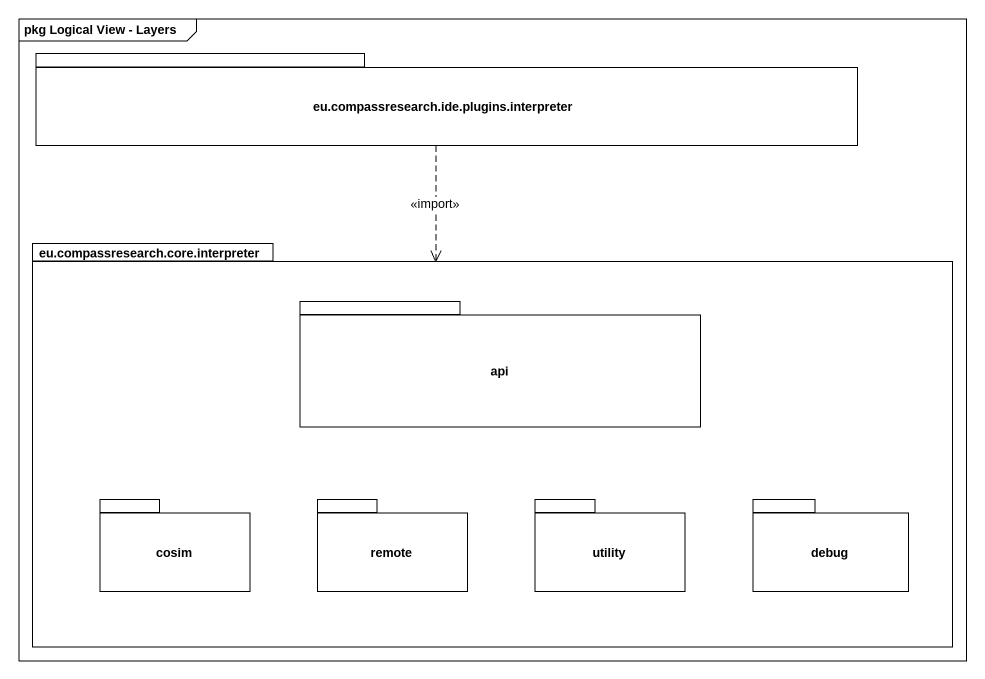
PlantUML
@startuml
mainframe pkg Logical View - Layers
package "eu.compassresearch.ide.plugins.interpreter" as eu_compassresearch_ide {
}
package "eu.compassresearch.core.interpreter" as eu_compassresearch_core {
  package api {
  }
  package cosim {
  }
  package remote {
  }
  package utility {
  }
  package debug {
  }
}
eu_compassresearch_ide ..> eu_compassresearch_core : <<import>>
@enduml
